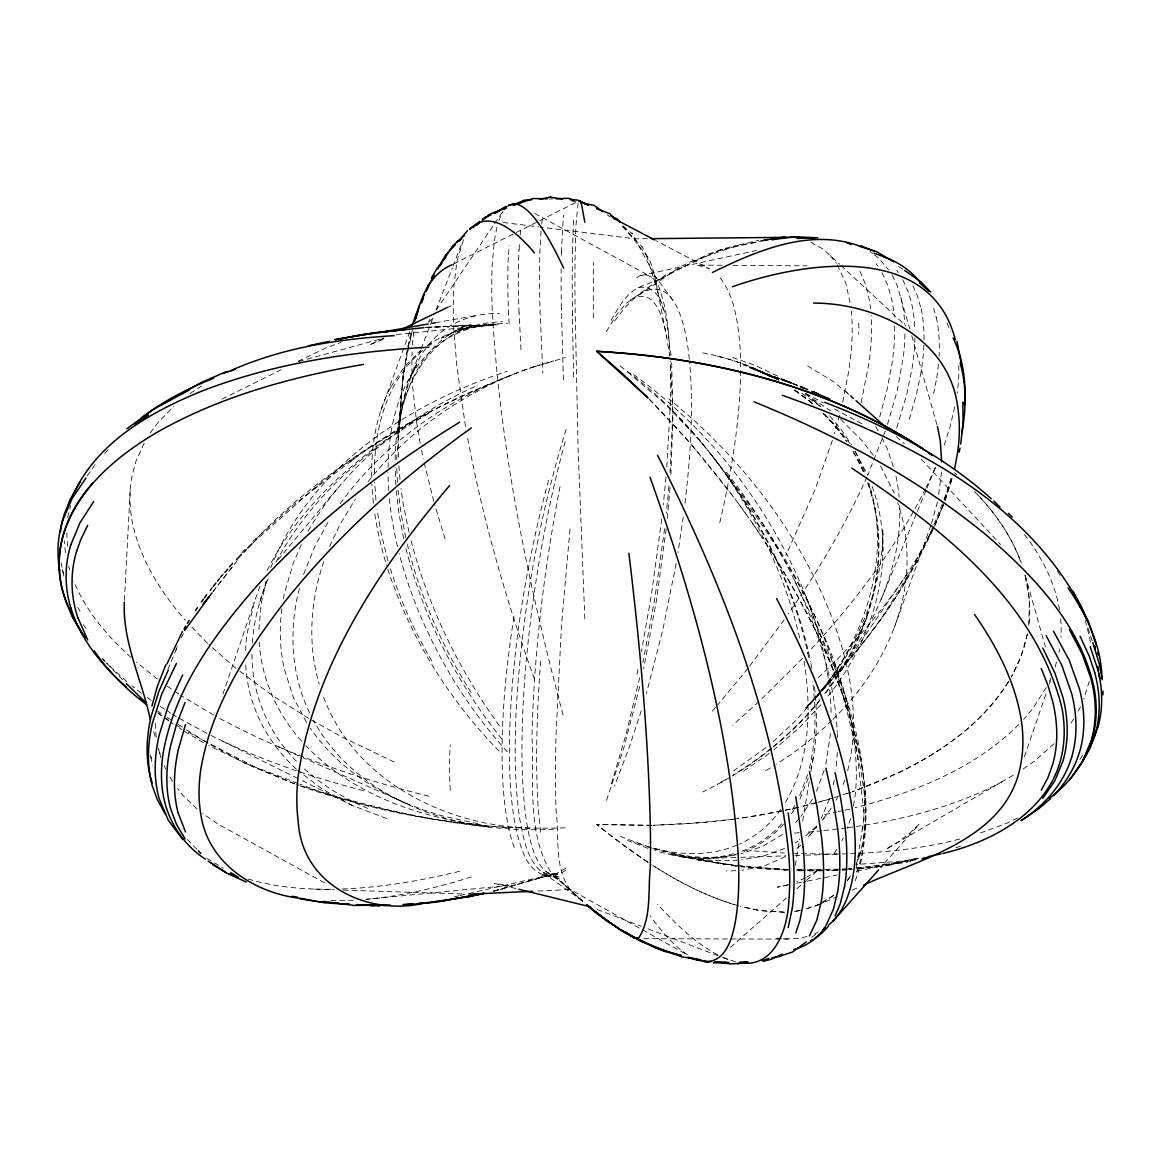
<?xml version="1.0" encoding="UTF-8"?>
<svg xmlns="http://www.w3.org/2000/svg" width="1161" height="1161" viewBox="0 0 1161 1161"><rect width="100%" height="100%" fill="white"/><g stroke="black" fill="none" stroke-linecap="round" stroke-linejoin="round"><path stroke-width="0.75" stroke-dasharray="5 3.75" d="M396.67 459.48L402.838 377.586L407.627 349.098M572.402 251.574L573.578 219.226M872.056 486.241C898.541 558.514 873.885 640.408 826.385 698.109M258.888 629.581L261.254 603.198L266.522 580.413M561.402 252.532L563.375 215.351M395.219 459.872C394.856 405.944 417.8 340.913 475.168 325.312M837.357 752.43L835.847 770.077M124.401 600.411L130.192 490.348M508.503 254.68L509.099 245.653M519.069 249.557L519.431 243.621M670.956 474.602L672.945 414.593L670.376 361.303M252.358 642.933C253.838 619.887 260.049 597.305 269.337 576.219M670.013 472.585L672.785 414.317L671.653 361.318M541.041 231.155L539.938 250.95A157.678 13.584 86.5 0 0 540.054 311.163L542.811 373.247M670.057 487.489L667.314 518.357M666.806 466.925L670.202 406.379A231.649 38.473 -83.2 0 0 670.202 360.94M830.536 733.433L825.834 764.083M402.548 381.026L402.838 377.586M668.954 485.908L666.327 513.206M941.527 472.077L938.378 496.69M665.993 477.04L663.294 504.846M397.715 437.784C400.98 391.46 423.33 339.172 471.105 324.296M570.007 529.039L561.489 625.257L556.046 734.855A257.597 26.529 -85.8 0 0 556.046 810.378C559.486 836.051 553.899 867.659 570.007 889.341L687.239 954.85M520.128 235.378L520.999 227.933M666.211 528.85L656.415 600.701L643.644 668.823M413.853 331.64L412.721 341.537A195.498 68.484 74.7 0 0 412.46 344.991M541.708 223.986L542.811 215.699M1028.791 625.271L1029.401 600.411L1024.873 574.173M661.741 518.982L651.365 595.056L641.482 651.481M664.6 528.676L654.862 598.089L642.976 662.365M685.005 503.308C690.403 456.563 693.727 409.252 689.619 362.261M683.278 516.979L677.995 552.563M857.776 857.732L862.826 826.095C871.229 756.682 845.658 688.429 816.705 626.606M407.308 349.679L400.705 398.673L398.528 439.061C399.79 413.577 404.667 387.774 416.639 365.018L407.511 382.158M397.425 431.471L401.575 403.941L399.369 424.549L403.041 374.887L412.17 330.798M853.524 805.792L855.12 795.648A203.538 104.316 65 0 0 855.12 750.209C851.985 720.067 844.25 690.606 834.091 662.104M856.107 868.268L857.544 859.198M862.289 829.389L862.826 826.095M795.256 865.511L799.697 838.866M802.657 821.117L809.464 780.279M810.944 771.397L813.614 755.419M921.065 372.042L916.595 393.826L908.613 421.574M676.152 563.52L662.902 629.451L646.445 693.335M954.792 406.872L949.771 427.799L943.878 446.027M936.201 380.692L933.647 393.55M407.83 346.558L411.154 331.828M578.091 202.943L575.841 226.511L575.043 259.846A158.854 5.312 88.6 0 0 575.043 305.285L578.091 448.233L584.839 618.842M560.066 486.59C544.045 569.166 533.915 653.019 531.97 737.148C534.278 781.963 526.543 834.774 552.099 874.16L584.389 902.895M636.997 674.236L638.405 667.169M834.237 780.119L832.858 786.577M1027.456 633.891L1021.332 655.733L1011.391 676.965M639.726 677.647L626.011 734.42L611.063 785.054M842.77 402.098L848.923 370.301L851.013 353.147A163.701 66.206 -71.8 0 0 851.376 311.104M405.276 362.247L405.958 359.213M719.791 522.653C729.805 479.667 737.424 436.014 739.963 391.91A206.876 59.748 -77.7 0 0 739.963 346.471C737.932 322.598 734.898 296.911 719.791 277.348M639.755 686.383L623.791 748.163L606.318 801.003M809.333 768.277C816.27 739.818 816.256 710.082 812.584 681.173M1027.34 634.037L1024.176 647.243L1018.879 661.857L1011.841 676.181M861.157 402.635L869.11 362.232A162.25 69.079 -70.6 0 0 871.171 315.56M950.903 478.187L944.822 499.97M850.607 818.621L847.399 828.432M67.57 517.472L70.56 505.688M299.465 588.293C288.421 629.755 291.005 675.412 310.248 714.102M496.937 227.208L494.383 240.269L492.235 264.011A158.07 25.353 83.4 0 0 492.235 309.45C499.651 447.551 528.124 583.736 563.636 717.092M847.675 770.643C863.653 706.498 844.091 639.435 816.328 581.443C781.44 510.651 730.138 448.233 668.707 398.862M937.435 502.045L931.528 523.48M1055.204 666.995L1056.902 660.464M839.49 415.42L834.425 433.619M952.005 478.637L944.865 501.059M408.077 347.415L412.619 330.479M548.558 480.291C525.773 565.378 511.333 653.048 509.447 741.211C509.2 772.616 510.129 804.413 517.487 835.093C521.753 849.823 526.731 868.979 542.956 874.552L559.733 879.022L555.408 876.613L582.474 901.081M260.02 586.276L254.303 602.051L247.119 633.384A226.845 175.471 -30.3 0 0 245.522 653.89M951.715 479.783L945.01 500.841M1089.236 681.405L1083.837 698.98M808.245 778.088L799.885 799.189M824.15 770.44L816.502 791.192M807.664 774.532L798.899 797.607M832.379 440.382L815.196 489.347L785.852 555.466M879.675 416.93L886.888 390.328L891.967 363.886A159.391 72.2 -68.9 0 0 894.623 325.573M566.104 429.323C538.065 520.302 521.652 614.851 516.195 709.879C514.541 747.074 514.279 784.604 520.172 821.466C523.684 838.576 526.847 857.747 539.981 870.431L585.579 903.156M259.803 602.051L266.667 579.934M641.249 710.779L628.957 748.134L614.561 785.823M887.497 424.418L897.177 390.923L903.476 355.745A156.459 72.896 -68.1 0 0 904.898 331.016M859.764 854.815L857.834 860.504M463.486 239.703L456.883 261.443L453.951 285.635A166.429 38.429 80.3 0 0 453.951 331.059L456.883 366.731L465.561 426.856M303.587 574.303L315.357 545.249L329.709 519.243M323.846 561.547C310.292 600.687 307.389 644.094 319.217 684.061M832.916 719.385C863.16 689.837 887.193 653.324 899.282 612.616A268.031 216.106 -15.5 0 0 899.296 507.313L897.598 502.582M930.962 525.149L894.246 627.753M951.875 478.753L944.024 499.665M896.727 427.858L906.581 394.929L912.024 368.574A158.056 75.77 -67.3 0 0 914.883 337.764M222.941 694.046L254.303 602.051M829.418 798.899L821.161 818.418M1024.408 756.754L1047.062 690.708M1049.399 683.931L1050.56 680.549M420.427 350.535L406.655 387.411L403.433 399.819A270.121 140.263 64.6 0 0 398.658 460.075M844.816 780.018L842.61 786.041M942.906 505.586L935.04 525.512M380.997 410.268L410.196 330.609M885.321 431.007L867.717 475.226M270.745 567.787C310.147 467.607 408.353 403.636 507.139 371.317M498.838 220.546L502.916 211.52M822.249 690.2C857.355 650.9 885.35 603.807 895.929 551.736A255.333 191.667 -36.5 0 0 899.659 505.47M421.08 348.837L433.459 316.808M436.057 310.06L452.34 267.915M452.993 266.232L462.107 242.62M943.4 505.122L934.779 525.367M856.586 872.143C871.563 833.163 865.642 789.915 856.586 750.282L843.133 695.497C823.018 618.349 782.906 547.673 734.565 484.79L707.644 449.989M855.976 864.785L862.391 844.715L864.597 831.494A179.679 84.158 68 0 0 864.597 786.055C853.64 698.037 813.092 616.926 765.694 543.087M855.135 880.88C865.598 854.815 865.424 825.906 862.289 798.42L856.484 749.048C844.497 661.291 801.685 580.848 751.152 509.345L722.795 469.871M1049.515 681.376L1050.778 678.184M821.64 690.853C866.774 641.917 908.657 587.843 933.517 525.585M933.908 524.641L943.342 501.334M929.497 535.511L931.209 531.303M944.241 499.07L946.041 494.673M881.17 599.337L916.726 512.988M917.408 511.319L926.304 489.739M926.986 488.07L935.882 466.49M167.895 669.491L177.648 646.038L175.935 650.145M944.328 502.626L934.634 525.106M329.579 546.497L340.144 524.279L355.368 499.07M859.213 635.052L867.006 616.941C855.41 643.658 839.563 668.431 821.001 690.824M1080.47 706.759L1077.335 712.883M410.66 375.816L420.935 355.31L427.175 346.457M935.113 468.043L926.304 487.17M866.962 476.866C845.382 525.033 818.36 570.646 788.246 613.951M933.11 529.822L917.292 560.386L881.678 617.986L860.228 646.532L823.018 689.605M934.112 526.833L906.668 578.468C884.522 619.074 854.38 654.644 823.642 688.937M181.392 637.795L183.409 633.645M933.836 526.746L918.206 556.206L906.799 574.434L837.894 675.354M841.841 841.014L843.336 837.981M301.294 544.538L293.37 562.853L284.358 593.663A258.526 205.192 -22.7 0 0 283.342 598.8M925.52 488.679C895.218 549.4 853.48 603.778 807.359 653.28M276.129 562.055C310.103 497.634 367.471 448.509 429.889 412.648C365.599 447.711 302.876 488.099 253.054 542.434M836.007 800.205L837.444 797.476M267.117 570.501C294.081 516.848 337.967 473.543 386.657 439.279M1046.163 687.588L1032.579 708.907L1023.639 719.356M611.063 320.334C618.218 308.071 625.445 293.994 638.724 287.449L663.831 277.494L658.94 279.757L708.297 254.027L720.386 250.152L759.207 241.386M606.318 331.596L616.926 314.312L626.026 303.572L664.368 275.81L719.385 250.123L732.228 246.35L759.802 241.735M812.395 799.348L800.945 816.488M144.196 443.096L135.939 461.28L132.122 475.589A171.451 132.775 30 0 0 132.122 521.013C139.465 558.514 160.421 591.834 185.339 620.206M785.562 802.207C810.567 759.671 811.437 707.615 803.963 660.116M308.26 530.954C345.717 464.458 409.107 415.885 477.969 385.147M794.777 805.429L791.787 810.363M1073.751 718.877L1069.078 725.973M390.952 386.903L404.289 366.847L420.79 350.419M791.512 813.861L795.009 808.143M1008.662 681.58C985.181 719.66 948.058 747.22 908.889 767.624A402.011 327.025 8.6 0 1 899.282 772.471L852.348 791.773M850.491 875.916L847.545 880.473M1008.343 681.754C973.498 737.351 912.633 770.178 852.45 791.657M834.091 853.64L837.662 848.169M816.763 825.935L806.532 839.345M831.334 808.071L821.03 821.799M1079.89 759.352L1082.966 754.752M428.075 322.148L430.092 319.159M436.144 310.205L493.57 225.132M494.586 223.652L502.64 211.708M784.139 619.901L749.005 667.024M906.799 574.434C881.359 612.587 850.897 647.228 817.489 678.561M614.561 321.118L624.705 307.854L634.516 298.014L680.796 266.435L691.68 261.312L738.831 244.942L758.699 240.254M87.148 475.937L96.595 462.746M340.246 503.555C386.686 439.438 455.547 393.753 529.88 368.139M780.845 809.406C770.411 824.281 756.145 836.544 739.542 844.032M210.257 590.354L212.332 587.553M847.124 880.764L849.286 877.861M150.291 432.893L158.68 421.719L173.802 406.466M822.017 690.389C866.628 633.166 891.474 555.045 869.11 483.818M237.221 560.69L213.058 591.5M213.102 591.442L233.956 564.768M209.923 590.586L212.173 587.742M821.77 689.721C857.964 644.602 883.303 588.351 882.853 529.721L882.897 551.185M368.066 481.713C410.515 428.046 469.712 388.616 534.249 366.615M772.994 741.777L796.025 720.313L818.432 694.975M219.995 577.728L222.273 574.927M747.945 668.388L718.006 704.495M816.604 697.239L821.016 691.84M822.119 690.505L830.913 679.707L821.857 690.461M810.16 835.122L816.676 827.125M820.842 690.882L815.109 697.79M278.03 559.791L337.198 488.708M822.38 820.087L824.281 817.794M220.3 577.772L223.942 573.505M712.361 711.112L716.888 705.815M812.163 701.2L818.07 694.307M820.871 704.771L799.885 727.149L774.053 749.672M244.042 552.549L246.393 549.85M799.102 818.708L793.282 825.036M229.37 566.524L234.943 560.226M428.336 345.151C445.084 323.745 472.498 312.425 499.433 313.586M815.08 697.776L806.111 707.934L820.609 692.217M884.537 863.189L919.207 824.165L909.397 833.554L898.295 841.943L885.974 849.272L1015.527 773.908M229.602 567.105L235.436 560.719M812.032 701.2L805.792 707.978L821.262 691.477M781.629 823.846C770.86 836.094 757.016 845.6 741.69 851.173M818.723 693.988L815.53 697.5L820.421 692.174M822.22 690.432L827.053 685.28M802.599 658.316L760.266 700.315M241.677 552.912L246.669 547.702M807.577 705.757L821.103 691.535M783.501 824.107C772.08 837.241 757.146 847.211 740.631 852.682M104.592 453.472L108.176 449.728M1053.941 743.751L1035.409 760.382L1021.259 770.353M243.549 552.244L246.698 549.066M429.381 321.96L435.128 316.213M831.624 720.662C814.92 737.119 796.257 751.602 776.404 764.069M252.822 541.461L293.704 504.73L354.7 458.435C402.736 422.778 456.824 396.162 512.523 374.756M816.328 826.603L805.153 836.268M1018.821 724.464C974.732 768.567 914.752 792.353 855.323 807.635M253.113 542.738L309.363 492.612C363.393 445.084 427.306 410.37 493.309 382.55M758.989 701.52L732.606 725.306M800.698 845.208L796.562 848.807M730.414 947.347L786.113 898.251M796.983 888.673L805.124 881.475M806.489 880.285L818.708 869.502L806.793 877.15M422.677 350.535C386.569 380.286 373.929 429.425 374.51 474.515M811.858 937.362L818.781 931.775M766.013 747.568L732.591 771.601M833.25 895.784L822.394 902.881M769.293 753.373L743.055 771.485M313.891 488.912L319.115 485.008M350.143 461.846L354.7 458.435M782.601 834.396L763.125 846.151L741.008 853.799M833.917 895.102L817.446 905.246L803.934 909.556M427.466 345.586C448.219 330.958 473.935 324.775 499.085 324.804M190.23 393.463L202.029 385.67M566.104 867.92L556.7 873.449L472.396 892.678M630.408 299.886C661.567 281.775 666.298 337.416 669.723 355.585M429.41 345.412L431.732 343.83M638.594 294.879C677.284 269.686 686.92 334.905 689.315 359.199M766.028 770.556L774.924 764.997M795.27 842.901L797.825 841.333M785.344 856.644L764.968 865.671L741.937 870.286M448.131 307.346L450.86 305.793M636.997 277.668C646.648 269.628 657.358 280.207 659.84 289.786C667.459 310.93 668.809 333.671 669.97 355.934M459.219 329.071L441.456 338.098L454.473 332.351L468.391 328.186M453.806 263.91L576.466 202.188M805.371 877.876L796.606 881.838M221.94 399.166L283.618 368.487M298.232 361.216L326.401 347.763L341.044 342.35M1002.538 781.585C957.215 805.574 906.988 818.897 856.484 826.458M1017.486 818.07L1006.369 823.439L978.578 833.613M383.957 337.953L369.271 345.006L386.221 338.098M820.043 904.056L804.834 909.498M784.604 848.502L764.156 855.802L741.676 859.822M817.446 905.246L837.27 896.611M852.13 890.124L858.734 887.236M737.061 845.106C710.474 856.368 680.244 855.439 652.758 848.081L700.431 860.214L737.554 866.135M814.79 933.749L817.808 932.544M638.724 287.449C669.099 283.299 666.849 336.313 671.174 355.15M955.909 847.777L962.687 845.382M846.79 793.674L850.955 792.252M530.113 368.081L565.291 357.559M834.57 797.578L850.824 792.194M534.8 366.513L553.695 360.81M471.41 876.976C437.015 887.643 401.764 896.176 365.831 899.311M829.781 799.058L818.142 802.396M832.945 798.115L800.422 806.837M298.522 361.55L383.652 338.156M816.662 802.788L800.277 806.997M886.627 865.496L919.497 858.066M909.876 860.635L914.302 859.445M457.724 329.942L482.918 323.484L501.958 321.51M493.686 891.067L541.926 877.135L538.936 877.89L557.483 874.117M733.796 853.712C707.847 860.911 680.128 858.124 654.601 850.505M739.136 853.248C719.776 859.285 699.096 859.662 679.17 856.528M500.347 889.486L553.246 874.117L542.956 874.552M959.61 839.069C921.181 849.054 881.431 852.842 841.827 853.988M460.641 329.158L475.734 326.256L491.582 324.993M798.652 807.243L759.207 815.399L736.64 818.795M798.753 807.345L785.025 810.451M493.976 891.184L549.646 874.944L540.895 875.931L560.066 877.15M493.367 891.097L502.742 888.934M459.567 871.301C420.921 880.706 381.49 887.614 341.682 888.992M454.14 896.843L459.393 895.639M460.09 895.494L471.656 892.838M556.7 873.449L547.934 874.291L539.981 870.431M788.899 884.566L777.319 887.178L787.898 885.03M720.386 250.152L722.708 249.63M807.113 936.535L798.855 938.378L782.703 939.118M824.629 814.587L836.515 811.989M838.213 811.626L843.292 810.509M844.99 810.146L850.084 809.028M640.872 275.563L756.508 250.471M795.953 911.225L802.338 909.89M910.979 861.433L886.177 865.729M781.948 811.104L737.656 818.723M796.722 883.245L805.531 881.475M807.301 881.112L837.284 875.046M856.687 871.127L883.144 865.787M884.9 865.424L918.409 858.661M471.264 327.547L495.37 324.775L425.492 327.446M884.798 864.756L918.627 858.168M879.704 865.714L857.398 868.878M435.346 322.743L478.129 315.197M735.102 855.062C707.717 860.141 679.374 856.499 652.903 848.517M916.392 859.779L896.727 862.754M799.348 910.674L793.66 911.53M918.525 858.458L899.76 861.317L857.021 864.437M846.311 827.953L823.715 830.608M848.009 827.706L854.786 826.705M881.75 866.266L856.354 869.067M736.03 818.94L691.637 823.526L652.946 825.311M856.354 867.993L902.199 862.028M848.56 868.965L851.695 868.602M733.157 819.318L706.556 822.293L653.803 825.268M880.996 866.382L856.818 868.443M821.944 830.797L804.588 832.379M396.423 334.6L486.299 325.283M842.218 869.618L846.993 869.154M366.078 899.296L508.721 885.451L494.354 883.405L518.865 889.268M849.068 869.618L852.421 869.342M738.309 860.127C714.915 861.984 691.346 858.922 668.707 853.059M495.791 324.195L476.329 325.53L483.266 325.211M794.342 833.076L802.875 832.495M837.386 870.024L827.532 870.605M425.274 327.576L462.296 325.573M842.291 870.082L847.385 869.749M426.377 327.228L494.833 324.935M565.291 827.851C508.518 829.578 451.208 824.847 395.857 811.815L335.253 796.504L297.709 784.894M553.695 829.23C511.362 831.697 469.146 825.297 427.582 817.91C383.159 809.362 338.562 800.263 296.07 784.372M538.022 891.053L572.068 889.413L570.007 889.341M848.473 868.82L851.26 868.704M549.153 199.053L552.68 198.908M353.423 900.225L330.348 900.588M735.798 870.735L726.336 870.895M842.117 869.836L845.73 869.691M837.125 870.358L826.632 870.677M704.538 858.545L738.86 857.398M740.66 857.34L785.823 855.846M794.85 855.541L803.891 855.251M805.69 855.193L838.213 854.104M847.051 868.863L797.926 870.111M840.317 869.908L825.137 870.111M822.525 870.794L807.156 870.939M784.749 912.198L762.371 910.95L741.574 906.726M458 325.646L486.764 325.138M651.263 825.355L596.71 824.484L626.403 847.515L651.568 864.742M647.562 238.673L634.994 238.789L540.475 227.106M652.09 825.34L596.71 824.484L613.966 838.213L648.157 862.536M824.078 854.032L794.487 853.393M825.848 854.032L840.042 853.988M821.306 870.721L806.344 870.503M643.745 938.683L780.889 939.118M248.091 878.993C275.52 887.381 304.472 889.529 333.033 889.239M722.142 265.259L696.832 265.085L709.24 268.597L656.458 240.878M732.983 265.332L807.084 265.84M823.744 870.111L807.475 869.807M788.537 870.169L764.257 869.096L740.645 866.512M788 869.386L741.081 866.774M796.852 869.574L805.705 869.763M783.951 912.227L757.683 910.224L740.254 906.277M796.649 870.692L801.932 870.852M314.587 889.166L334.339 889.805M343.308 890.095L465.43 894.057M804.965 870.46L796.606 870.082M529.88 828.112C443.966 825.747 352.393 779.205 322.598 694.394M559.225 877.179L552.099 874.16M776.578 938.451L781.527 938.741M783.167 938.843L788.116 939.133M788.45 869.604L742.053 866.556M507.139 827.561C436.565 821.886 365.73 810.465 299.698 783.994M754.113 850.926L784.154 853.03M785.939 870.155L724.333 864.06L698.254 859.953M503.018 222.477L538.689 226.888M481.728 825.181C417.278 817.068 351.725 793.587 305.938 745.826M488.81 826.922C419.339 818.432 348.097 784.052 313.586 720.56M736.248 866.179L711.577 862.101L669.505 852.871M738.933 866.28L687.907 857.282M477.969 823.744L441.441 815.675L424.099 810.233L407.467 803.876L303.123 757.756M671.029 854.641L702.681 860.809M571.227 200.897L576.495 201.927M722.534 957.419L736.161 961.932M428.96 796.243C355.005 777.826 282.108 752.938 215.264 715.945M363.509 790.728C310.205 776.782 257.611 759.091 208.399 734.115M738.614 905.798C707.992 897.264 679.49 882.389 652.758 865.409M649.536 847.211L620.032 836.384M732.591 357.53L755.216 365.41L779.8 377.107M734.332 904.68C705.424 895.871 678.401 881.765 652.946 865.613M651.713 848.169L633.572 841.841M386.657 818.49L352.378 805.516L300.539 779.829M647.94 848.401L627.637 840.52M294.705 783.835L246.509 764.199L206.89 742.793M779.524 378.53L743.055 364.844M298 783.385L247.366 764.083L208.777 745.58M761.572 372.1L779.844 378.747M294.633 783.849L256.479 767.827L209.633 743.65M793.152 383.638L799.74 386.192M778.639 378.268L749.309 367.645L775.403 378.588M597.291 909.484L641.293 926.318M648.07 928.916L720.836 956.78M761.355 372.1L773.807 377.122M793.108 383.87L797.97 385.742M792.412 383.362L798.739 385.931M723.361 957.636L730.995 960.669M750.746 367.732L775.229 378.921M810.726 242.214L823.222 249.136L839.592 264.2M367.819 808.419C343.729 798.318 320.958 784.618 301.889 766.652M755.738 369.213L777.885 378.892M766.028 373.987L779.075 379.72M278.292 746.77L301.468 757.016M765.404 373.668L780.061 380.344M394.203 762.008L342.089 737.075L310.234 719.298M407.467 803.876C369.271 787.738 333.817 762.748 310.306 728.136M222.781 741.284L298.928 779.016M776.651 379.183L779.147 380.431M206.803 733.317L177.967 717.629M352.378 805.516L322.119 788.987L297.738 770.294M208.051 742.822L185.804 730.719M717.687 954.821C694.351 942.427 675.383 923.445 657.532 904.303M805.865 393.492L823.41 402.969M834.57 409.006L864.858 425.39M534.713 213.45L651.365 276.942M324.558 882.853L219.226 824.731L202.609 813.513M213.682 715.074L180.477 695.236M807.577 365.846L833.7 381.838L849.344 394.725M203.639 742.764L184.077 731.169M308.768 718.427L272.008 695.236L237.337 669.404M805.255 393.594L830.333 410.733M206.876 858.342L223.333 868.225M175.703 724.696L180.695 727.729M205.381 741.85L185.687 729.224M160.291 706.527L170.594 713.057M172.06 713.986L176.472 716.787M898.541 266.551L903.113 269.483M167.503 717.527L170.536 719.486M178.112 724.348L184.178 728.252M179.447 728.179L181.769 729.674M166.038 718.528L168.418 720.081M801.816 393.274L820.348 406.437M794.501 390.241L812.192 403.143M157.591 711.011L161.147 713.405M546.207 871.519L563.216 883.26L562.04 882.36L584.085 902.707M167.358 686.151L173.192 690.185M174.643 691.201L179.012 694.22M170.493 722.084L173.439 724.13M157.925 713.028L161.35 715.394M620.032 366.078C652.061 388.471 680.244 416.088 704.785 446.419M607.13 214.698L610.033 216.759M623.123 226.061L632.397 233.84M687.37 954.705C672.335 944.575 660.87 930.164 650.029 915.84M169.056 721.054L157.867 712.709M633.572 374.539C710.619 430.252 770.933 508.75 806.169 596.972L845.963 704.161L854.452 732.286L859.764 754.737M141.41 693.306L131.875 685.875M147.2 697.471L151.54 700.591M627.637 372.1L664.513 403.389L696.295 436.681M869.952 251.458L872.811 253.635M874.233 254.723L878.529 257.989L888.6 269.845M805.153 393.623L820.653 406.452M157.403 679.04L136.287 662.046M235.944 668.315L208.878 644.544M197.152 809.086L182.437 794.922L177.488 788.435M126.665 681.58L106.464 663.076M813.832 400.618L819.332 405.523M131.135 657.474C107.349 636.17 85.812 611.02 73.753 581.139M954.386 472.716L956.911 474.965M896.336 436.638L904.39 443.821M840.927 265.434L905.783 325.69M840.68 419.223L862.115 440.759L873.798 455.925M921.166 459.132L1000.622 544.509M845.31 391.126L848.851 394.493M824.557 414.027L836.704 426.638L849.663 443.139M207.616 643.325L190.23 625.547M649.478 399.399L688.328 440.962M296.374 769.148C270.528 745.594 252.169 713.609 247.119 678.822A226.845 175.471 -30.3 0 1 245.682 663.976M974.442 491.538C994.542 511.986 1011.71 536.077 1021.23 563.303M622.209 226.41L642.57 247.322L646.938 256.654M649.362 399.311C731.038 482.366 799.508 580.355 840.883 689.692M122.515 679.649L102.081 658.374M187.414 839.432L197.167 849.605M296.389 761.253C268.133 732.823 251.415 693.146 252.024 652.961M499.085 751.123C451.324 702.144 413.664 643.063 390.952 578.439A280.86 171.668 56.9 0 1 386.497 564.972M978.36 495.399C996.675 514.991 1012.189 537.616 1021.332 562.954M679.17 417.916C743.432 485.487 791.875 569.891 810.567 661.712M829.694 415.885L841.319 429.773L851.419 444.648M102.865 659.23L105.216 661.886M301.526 740.994C277.131 713.797 261.356 678.605 259.222 641.975M692.304 445.548L734.332 498.04M699.343 440.222L708.355 451.092M623.138 226.163L648.506 257.815L652.163 266.29L654.76 276.681M501.958 739.151C456.723 682.958 423.01 617.144 405.624 547.049M830.333 255.594L836.486 263.431M711.301 454.778L719.965 466.054M726.336 472.092C752.691 505.659 775.708 541.897 794.414 580.282L819.1 631.569M710.474 453.588C752.807 508.46 784.749 571.952 800.045 639.726M876.047 263.736L877.658 265.854M1024.452 534.524C1041.069 555.727 1053.753 580.326 1059.021 606.869A179.36 144.69 15.1 0 1 1059.601 610.265M672.741 300.031L653.687 274.228L656.328 278.48L632.019 233.143M896.727 270.324L898.367 272.545M737.975 502.974L748.656 517.893M725.596 473.717L731.096 481.496M83.36 624.72L86.001 628.449M499.433 725.872C458.885 669.737 428.003 606.361 410.66 539.241M752.139 522.9L762.371 538.022M733.796 485.429C769.38 538.065 796.649 597.015 809.072 659.535M1057.468 571.183L1061.299 577.235M471.105 692.58C442.443 646.909 420.282 596.957 407.395 544.553M855.077 451.295L867.557 474.965M875.699 426.726L878.442 431.326M77.787 607.45L80.036 611.223M306.533 722.548L293.37 697.485L284.358 669.186A258.526 205.192 -22.7 0 1 281.76 609.075M431.732 660.827C414.462 631.424 400.197 600.208 390.052 567.642M169.927 776.985L172.626 781.672M837.342 264.969L845.788 283.066L850.491 304.472M880.502 465.938L894.246 493.12M855.018 450.86L865.584 473.615M882.041 272.719L887.918 285.708L891.967 300.568A159.391 72.2 -68.9 0 1 894.217 317.214M902.823 279.714L908.715 293.167L912.024 305.27A158.056 75.77 -67.3 0 1 914.81 329.085M859.938 271.123L865.351 284.082L869.11 298.928A162.25 69.079 -70.6 0 1 870.561 308.681M912.967 285.635L917.654 296.606L921.065 308.739M794.414 580.282C817.344 627.927 834.628 679.316 837.284 732.475M892.156 275.113L897.177 285.621L909.818 328.795M881.939 437.523L887.294 448.799L893.607 467.491M164.311 765.767L165.66 769.075M947.071 322.918L950.467 331.233M806.169 596.972C820.798 634.617 830.695 674.556 831.131 715.103M534.481 679.2C505.862 599.729 482.483 518.212 467.099 435.114M1087.93 627.883L1092.254 641.003M445.113 538.98L434.287 503.206M933.647 308.115L936.201 317.388M646.503 255.275L663.671 310.742M387.977 560.748L381.127 533.392L377.006 509.287M433.793 501.508L423.983 461.991M1025.163 575.217L1045.393 646.779M911.791 335.776L936.942 424.781M68.731 566.336L69.689 569.775M153.716 731.662L155.153 736.814M158.52 748.874L160.929 757.48L158.665 748.758M1085.187 620.337L1089.236 635.967A165.544 131.164 23.3 0 1 1090.818 646.256M843.133 695.497L844.207 699.836M855.454 745.71L856.586 750.282M1024.974 575.101L1027.732 586.944A193.785 157.62 8.6 0 1 1028.748 625.721M409.049 532.362L403.433 505.108A270.121 140.263 64.6 0 1 400.995 488.52M405.755 537.601L401.184 514.25L398.063 490.174M403.694 538.748L399.065 514.207L396.22 490.319M63.84 576.088L61.693 565.741A157.983 127.768 13.5 0 1 60.982 561.968M654.354 274.751L666.849 337.459M420.18 443.27L416.509 421.501L412.721 386.976A195.498 68.484 74.7 0 1 412.082 352.102M421.545 450.149L423.243 458.755M900.951 297.376L903.476 310.321A156.459 72.896 -68.1 0 1 904.738 324.398M150.524 754.882L151.191 758.38M150.857 756.638L152.526 765.418M375.932 500.086L374.684 482.062M520.999 349.795L519.069 312.86M397.425 482.337L396.714 466.983M395.828 485.138L395.161 467.317M509.099 323.73L508.678 314.892M563.375 379.923L561.402 308.434M837.357 733.752L837.473 737.569M573.578 376.774L572.402 314.878M859.909 754.781A185.063 86.683 68 0 1 859.909 855.018M921.108 308.695A157.896 77.787 -66.4 0 1 924.011 339.999M923.895 345.078A157.896 77.787 -66.4 0 1 921.108 372.013M572.446 315.197A160.523 5.994 88.5 0 1 572.431 251.981M519.04 312.802A158.099 18.678 85.2 0 1 519.054 249.455M63.376 573.316A157.983 127.768 13.5 0 1 62.433 569.529M514.265 847.515A282.254 72.621 -79.1 0 1 514.265 615.04M936.245 317.345A158.564 82.126 -64.6 0 1 939.046 356.383M938.451 364.249A158.564 82.126 -64.6 0 1 936.259 380.677M593.329 318.099A163.498 0.871 89.8 0 1 593.329 262.386M507.401 751.849A289.742 169.608 59.3 0 1 399.21 553.492M397.497 546.613A289.742 169.608 59.3 0 1 389.254 496.923M388.746 490.435A289.742 169.608 59.3 0 1 388.064 472.629M388.064 467.651A289.742 169.608 59.3 0 1 507.401 323.658M67.657 546.41A156.43 125.736 17.2 0 1 66.874 531.39M565.813 870.14A289.757 61.025 -81.2 0 1 521.957 749.556A289.757 61.025 -81.2 0 1 565.813 439.308M867.847 483.426A289.742 229.254 -23.8 0 1 823.817 694.771M820.261 699.285A289.742 229.254 -23.8 0 1 773.748 746.175M770.265 749.005A289.742 229.254 -23.8 0 1 733.171 775.055M725.306 779.728A289.742 229.254 -23.8 0 1 717.324 784.197M717.324 356.093A289.742 229.254 -23.8 0 1 776.041 378.762M794.763 390.198A289.742 229.254 -23.8 0 1 811.887 403.23M822.931 413.316A289.742 229.254 -23.8 0 1 846.529 441.485M853.045 451.731A289.742 229.254 -23.8 0 1 863.915 473.296M858.763 323.15A161.51 66.482 -71.4 0 1 858.763 334.353M561.358 308.158A158.578 8.606 87.8 0 1 561.155 268.873M561.314 255.362A158.578 8.606 87.8 0 1 561.373 252.184M508.62 314.776A158.288 21.304 84.5 0 1 508.46 254.477M540.707 832.19A280.701 45.816 -83.3 0 1 540.707 660.594M1060.661 618.769A179.36 144.69 15.1 0 1 1060.922 637.331M1059.601 649.014A179.36 144.69 15.1 0 1 1059.021 652.293M867.862 482.584A289.786 229.399 -23.6 0 1 824.078 695.163M819.724 700.649A289.786 229.399 -23.6 0 1 773.444 746.9M772.152 747.945A289.786 229.399 -23.6 0 1 730.98 776.724M729.529 777.594A289.786 229.399 -23.6 0 1 702.681 791.991M702.681 352.857A289.786 229.399 -23.6 0 1 776.709 379.066M794.617 390.023A289.786 229.399 -23.6 0 1 812.381 403.52M823.599 413.795A289.786 229.399 -23.6 0 1 847.008 441.833M853.19 451.542A289.786 229.399 -23.6 0 1 864.277 473.441M399.994 479.478A270.121 140.263 64.6 0 1 398.731 461.817M450.265 790.264A243.273 84.593 -74.8 0 1 450.265 744.825M810.929 663.395A266.333 151.003 60.9 0 1 811.829 668.388M814.529 687.109A266.333 151.003 60.9 0 1 810.929 768.698M895.944 476.213A255.333 191.667 -36.5 0 1 899.122 497.184M958.783 365.497A161.335 91.138 -61 0 1 957.172 393.419M385.481 561.619A280.86 171.668 56.9 0 1 374.539 512.045M373.407 503.134A280.86 171.668 56.9 0 1 371.912 483.89M371.709 477.055A280.86 171.668 56.9 0 1 390.894 386.845M156.285 737.148A169.317 122.456 -42.2 0 1 155.284 722.273M65.538 552.651A156.532 126.056 16.1 0 1 64.406 540.736"/><path stroke-width="1.5" d="M964.327 405.189C966.445 382.274 963.064 358.778 953.166 337.895M792.31 907.96L788.203 927.566M960.698 444.01L962.991 424.316L962.919 402.156M837.603 891.793L833.453 909.121L825.921 925.709M961.801 432.85C966.199 409.804 966.75 385.597 960.089 362.929M844.569 886.235L840.288 903.664L835.049 916.029M954.676 468.536L957.651 452.18A185.02 120.265 -52.8 0 0 957.651 406.742C949.045 338.199 876.366 303.123 813.6 303.094M959.16 452.151L959.973 448.059M151.975 705.946L157.533 685.687L165.82 664.818M178.257 749.919L185.484 724.551M152.497 723.042L161.829 693.886L176.457 663.424M415.899 318.245L418.25 309.494M416.93 314.631C421.617 294.502 431.892 272.922 452.195 264.723M1098.117 726.554L1090.237 746.9M415.406 317.084L416.189 314.384M1071.676 756.914C1063.94 783.573 1044.494 805.458 1021.491 820.305M76.786 550.836L80.689 539.821L87.699 525.294M1079.454 752.197C1074.564 768.567 1065.305 783.443 1053.433 795.677M70.894 544.654L79.964 522.813L93.664 501.567M1094.678 735.9L1089.439 749.411L1080.136 765.389M64.494 513.801L70.095 499.506L80.036 482.149M62.883 519.983L72.084 498.577L86.001 477.969M412.053 325.53L419.513 305.183M414.637 321.191L416.538 316.242M421.574 303.021L423.46 298.058M425.971 291.455L428.496 284.837M795.793 932.98L799.9 920.615L802.73 906.16A157.577 49.313 76.5 0 0 803.18 847.167M166.995 663.903L182.437 631.511M185.02 702.565L176.545 724.42L170.682 745.406A157.925 102.212 -53.1 0 0 170.638 808.738L176.545 824.499L185.02 838.808M71.88 497.822C94.781 443.226 150.248 412.053 202.594 390.793C274.765 363.045 352.073 351.449 428.96 347.168M168.258 670.086L158.854 691.463L151.162 716.264A161.539 112.007 -47.1 0 0 151.119 779.597M431.355 278.176L436.942 268.626L445.722 257.379M422.938 297.492L424.592 294.299M426.232 291.121L428.714 286.346M437.784 268.83L445.389 255.347L455.344 244.681M182.741 674.846L168.33 705.699L159.159 735.116A158.288 105.477 -50.8 0 0 159.101 798.463L168.33 820.334L182.741 839.403M184.091 628.899L185.745 626.069M1041.243 790.322L1047.832 777.87L1052.621 764.664A162.758 116.376 43.7 0 0 1052.664 701.36L1047.832 685.106L1041.243 668.46M427.945 286.128L434.432 275.317M439.99 266.043L441.833 262.952M444.619 258.322L452.775 245.885L464.531 235.364M187.414 623.254L189.141 620.424M809.406 935.94L816.807 920.223L821.524 900.457A158.346 54.233 75.1 0 0 821.553 837.168L816.807 805.589L809.406 771.368M184.643 630.481L211.999 592.836M195.541 610.512L197.457 607.667M793.877 949.538C806.3 946.171 817.649 938.683 824.615 927.741M823.251 929.685L825.326 926.768M201.448 601.978L203.494 599.134M204.554 597.712L206.658 594.867M203.088 604.257L208.632 597.175M458.682 240.951L467.506 230.647M828.344 925.346C844.889 911.574 851.419 889.631 854.061 869.023A162.787 66.25 71.6 0 0 854.061 823.584C845.106 743.983 813.077 669.084 776.578 598.539M213.29 586.32L215.888 583.112M1042.781 798.42L1054.943 780.555L1062.983 760.963A160.987 116.361 42.3 0 0 1063.026 697.659L1054.943 673.177L1042.781 647.94M1069.426 780.047L1082.299 761.689L1090.832 741.763A157.896 118.495 36.6 0 0 1090.876 678.459L1082.299 654.311L1069.426 629.581M217.644 580.979L219.414 578.846M828.33 926.362L821.915 933.11L814.616 938.48M449.554 485.603C379.11 569.151 314.341 665.5 298.217 775.838A178.039 92.053 -64.7 0 0 298.217 821.277C301.758 885.466 368.806 917.088 426.116 902.721M92.662 482.976C80.051 497.372 69.645 513.975 63.942 532.318A158.781 129.263 7.6 0 0 63.87 595.637L73.128 618.073L84.376 636.576M224.886 572.446L227.687 569.238M833.134 921.05L878.558 869.923M880.952 867.223L883.347 864.539M504.759 208.98L506.951 206.513M236.438 559.66L241.503 554.363M247.743 548.007L252.024 543.783M469.552 229.472C490.972 206.614 520.201 235.901 534.481 252.88M459.132 241.009L461.657 238.571M473.02 227.585L479.333 221.475M1050.705 798.42L1038.645 808.854L1021.114 820.653M126.897 428.801L153.789 409.151L189.011 390.183M476.837 225.031L479.537 222.752M482.25 220.474L490.813 213.653L506.152 207.993M456.505 242.098L457.811 240.995M487.678 215.931L488.694 215.075M806.329 941.832L792.571 951.991L778.755 956.533M140.974 418.265C162.888 401.082 188.038 388.543 213.784 378.196M1049.283 798.449C1071.037 782.267 1087.988 758.931 1093.894 732.214A155.777 117.116 36.3 0 0 1093.894 686.775C1080.093 624.633 1033.987 576.161 987.227 535.889C917.8 478.405 837.328 435.694 754.113 401.851M471.41 427.887C402.591 477.244 338.794 534.263 285.795 600.513C247.162 650.305 211.621 705.888 200.868 769.046A158.52 96.581 -57.1 0 0 200.868 814.485C207.761 863.726 255.899 894.086 302.324 898.57M135.082 424.157L148.579 414.97M459.567 422.227C385.22 467.912 315.255 521.739 256.436 586.465C214.741 633.891 175.413 687.82 163.483 751.152A155.806 102.081 -52.2 0 0 163.483 796.591C168.36 822.017 183.757 845.092 205.453 859.213M469.944 228.761L477.548 224.015M495.297 212.942L505.833 206.382M482.599 218.805L491.03 214.8M175.892 396.54L201.898 382.201L226.279 371.651M508.184 205.802C517.995 199.721 527.95 210.446 533.929 217.325C546.25 232.664 555.161 250.355 563.636 268.017M810.625 940.642L812.642 939.612M712.361 272.501C756.653 250.776 809.275 228.166 858.719 245.755M226.903 372.376C279.206 348.198 337.082 339.012 394.203 335.674M401.909 329.318L447.595 307.36M782.369 954.11L771.035 959.32L763.546 961.163M578.86 200.955L587.684 204.757M223.376 373.436L227.948 371.346M494.31 213.363L499.215 211.215M513.06 205.134L524.598 200.185L531.549 199.765M863.682 885.074C921.428 858.168 1008.488 838.808 1020.925 763.285A168.055 116.434 47.2 0 0 1020.925 717.846C1014.351 680.143 996.167 645.618 974.558 614.445M484.921 217.484L486.111 216.962M523.001 200.766L523.785 200.432M230.241 371.273L235.175 369.198M762.211 960.829L768.872 958.449M514.352 205.105L533.102 198.516L547.034 198.821M732.606 286.709C803.92 261.486 930.425 241.981 955.314 339.694M942.79 853.466C994.397 841.348 1050.734 810.044 1062.039 753.823A159.449 114.881 42.7 0 0 1062.039 708.384C1035.583 600.135 939.699 527.225 851.753 468.101M929.424 856.774L921.878 858.835M483.803 893.665L448.843 899.906M431.355 902.126L470.437 896.379M467.215 897.119L484.035 893.244M764.489 240.196L782.79 237.236L799.421 237.439M760.745 241.053L767.653 239.485M335.152 339.694L360.723 334.818L401.793 329.753M550.299 197.138L562.461 199.155M928.887 856.455L941.049 853.843M308.507 345.731L329.434 341.319M338.156 339.476L346.878 337.633M483.789 893.331L440.382 901.357M348.619 337.27L373.639 332.83L404.942 329.434M923.3 858.472L928.365 857.428M508.736 205.178L520.026 202.986M539.909 199.141L550.836 197.022M363.509 364.394C291.527 376.89 219.618 396.423 155.864 433.009C114.373 457.666 73.361 492.525 61.693 541.476A156.735 127.594 7.6 0 0 61.693 586.915L66.104 602.153L72.693 617.318L81.43 632.382M334.731 339.622L359.649 335.544M714.958 961.787L730.719 963.92L739.238 963.398M380.097 332.467L428.22 323.992M431.79 323.368L435.346 322.743M737.612 963.688L747.916 961.888M771.905 957.723L780.874 956.156M445.331 900.501L427.495 903.214M771.992 239.746L794.864 236.742L817.91 237.86M363.103 334.992L375.221 333.062M378.689 332.525L423.968 327.663M415.217 904.071L425.985 902.779M404.492 904.724L413.679 903.853M418.845 903.374L443.56 901.052M532.652 891.3L469.015 894.173M556.192 198.763L568.527 198.255L573.766 200.156M797.143 238.455L814.732 237.86M323.368 901.429L354.279 905.464L390.27 904.985M402.882 904.535L413.708 904.143M370.432 905.682L374.611 905.536M728.948 962.513L713.304 962.875M739.746 962.164L746.944 961.918M651.161 238.644L785.852 237.352M379.778 905.957L356.442 904.564M704.248 961.584L710.909 961.801M714.407 961.903L726.641 962.266M740.602 962.687L745.841 962.846M348.402 904.332L324.833 902.837L302.107 898.599M369.546 905.014L385.408 905.522M570.153 199.692L577.496 200.011L588.598 205.294M741.197 962.89C774.997 967.781 787.782 927.494 788.841 900.791A156.3 45.569 77.6 0 0 788.841 855.367C774.735 714.494 720.691 580.718 657.532 455.214M329.913 902.648L338.751 903.287M345.833 903.795L349.359 904.056M324.601 902.271L317.606 901.589M316.213 901.444L300.293 898.832M701.012 959.828L681.565 956.795L640.843 941.411L628.594 934.184M292.238 896.292L297.419 897.148M583.504 203.32L594.04 205.395L602.762 211.607M859.358 246.306L876.657 251.69L893.651 261.791M518.865 889.268L590.528 906.886M681.391 955.605L664.077 951.28L626.156 933.575L595.898 912.88L586.508 904.622M688.168 957.23L700.025 960.074M703.421 960.873L708.5 962.092M625.3 931.673L634.124 938.015L638.768 937.87C651.742 917.814 647.823 891.242 650.247 868.384A186.544 18.126 86 0 0 650.247 822.946C648.085 732.722 639.711 642.744 628.885 553.173M663.831 950.525L655.08 947.782L619.408 929.511L586.915 905.203M667.285 951.512L681.057 955.488M687.951 957.462L698.298 960.437M697.122 959.77C731.517 971.249 736.205 921.079 738.12 898.788A162.018 36.049 80.7 0 0 738.12 853.35C728.963 724.319 693.378 598.583 650.029 477.244M860.736 245.711L873.914 251.11M782.398 395.277C892.156 434.867 1009.823 488.288 1072.677 591.921M781.498 379.342L791.497 382.999M781.121 379.11L785.997 380.895M596.609 208.719L609.67 213.609L614.779 218.805M883.971 256.886C897.83 261.805 910.558 270.266 919.744 281.847M846.543 242.664L851.419 244.507M874.204 253.171L886.873 257.974M787.608 381.505L790.815 382.738M246.321 882.099L225.611 872.521L210.881 862.594M801.206 387.005L807.679 389.501M824.629 402.301C884.667 425.332 943.153 455.344 991.175 498.693M812.874 391.562L817.997 393.681M233.796 875.844L236.234 876.86M800.321 386.569L803.586 387.963M811.771 391.431L829.767 399.05M229.022 873.74L232.577 875.336M610.788 215.859L617.13 218.878L619.829 222.07M225.553 872.071L212.608 864.684M613.284 218.195L654.862 240.037M617.754 927.683L606.898 921.166L586.769 904.883M620.845 929.54L625.503 932.327M230.821 872.724L238.295 877.208M913.591 442.646C818.955 383.696 707.107 357.53 596.71 351.304L648.157 398.078M904.637 270.455L920.47 281.484L930.817 292.122M914.737 443.4L922.748 448.654M925.578 450.773C828.983 385.728 711.708 358.081 596.71 351.304L622.165 373.349L647.403 397.323M928.336 452.688L932.501 455.562M208.138 861.099L210.838 862.986M928.655 452.746L931.572 454.807M146.576 704.727C126.622 689.489 108.249 671.769 94.288 650.799M140.031 698.269L142.89 700.475M919.614 283.037L929.134 291.324M631.584 935.911L634.124 938.015M850.679 395.916L853.364 398.31M856.049 400.705L888.281 429.454M126.447 687.094C102.066 665.703 80.472 639.421 70.894 607.958M146.213 703.044L126.172 683.452M1008.459 513.351L1012.203 516.993M993.889 501.059L999.969 507.11M198.386 850.868L200.824 853.408M579.687 200.563L581.574 204.539L584.839 222.273M82.416 633.732L85.377 637.795M165.472 814.369L157.17 799.334L152.497 786.345M1068.018 587.814C1086.188 614.532 1101.441 645.095 1101.905 678.053M1073.533 593.445L1088.263 621.135L1096.115 644.573M1053.433 631.105L1069.325 660.449L1079.454 688.894A158.709 117.014 39.5 0 1 1079.512 752.226M1046.061 635.56L1061.705 665.05L1071.676 693.61A159.681 116.564 41 0 1 1071.719 756.928M1072.924 591.167L1081.53 606.898L1087.697 621.237M87.699 639.929L77.961 617.855M1073.243 592.444L1075.304 596.348M1080.136 636.315L1089.439 656.647L1094.678 672.596M1075.957 597.639L1077.263 600.237M185.484 831.915L178.257 813.222M1079.091 604.141L1080.818 608.03M1090.237 646.822L1098.117 670.666M1092.791 642.643L1099.423 664.281L1102.195 679.736M151.162 779.568L152.164 782.906M956.983 341.218L961.424 364.627M150.335 719.602C142.252 680.52 122.544 642.889 124.3 602.211M825.921 768.161L833.453 801.758L837.603 828.49M835.049 772.66L840.288 796.286L844.569 822.931A161.698 62.418 72.8 0 1 844.598 886.278M937.435 426.522L940.265 440.541L941.687 461.904M795.793 796.751L803.151 847.138M1097.74 652.279L1098.161 654.833M1094.939 648.288L1094.533 645.734L1095.084 649.188M1097.827 666.399L1098.379 669.839M1098.93 673.278L1099.757 678.445M788.203 812.932L792.31 844.642A158.201 47.108 77.3 0 1 792.339 908.033M1102.95 691.1L1102.95 694.829M1098.146 670.666A157.678 120.236 33.5 0 1 1098.146 726.568M60.445 532.057A157.983 127.768 13.5 0 1 60.982 528.371M61.185 527.138A157.983 127.768 13.5 0 1 64.435 513.772M70.821 607.972A161.118 131.469 3.7 0 1 70.836 544.64M837.662 828.519A160.16 59.516 73.6 0 1 837.647 891.866M59.762 570.719A157.911 128.058 11.5 0 1 62.81 519.968M77.918 617.87A163.353 133.355 1.8 0 1 76.699 550.822M152.439 786.389A160.058 109.555 -48.4 0 1 152.439 723.056M178.228 813.251A158.244 100.804 -54.2 0 1 178.228 749.933M1094.721 672.596A157.998 119.568 35 0 1 1094.721 735.929"/></g></svg>
